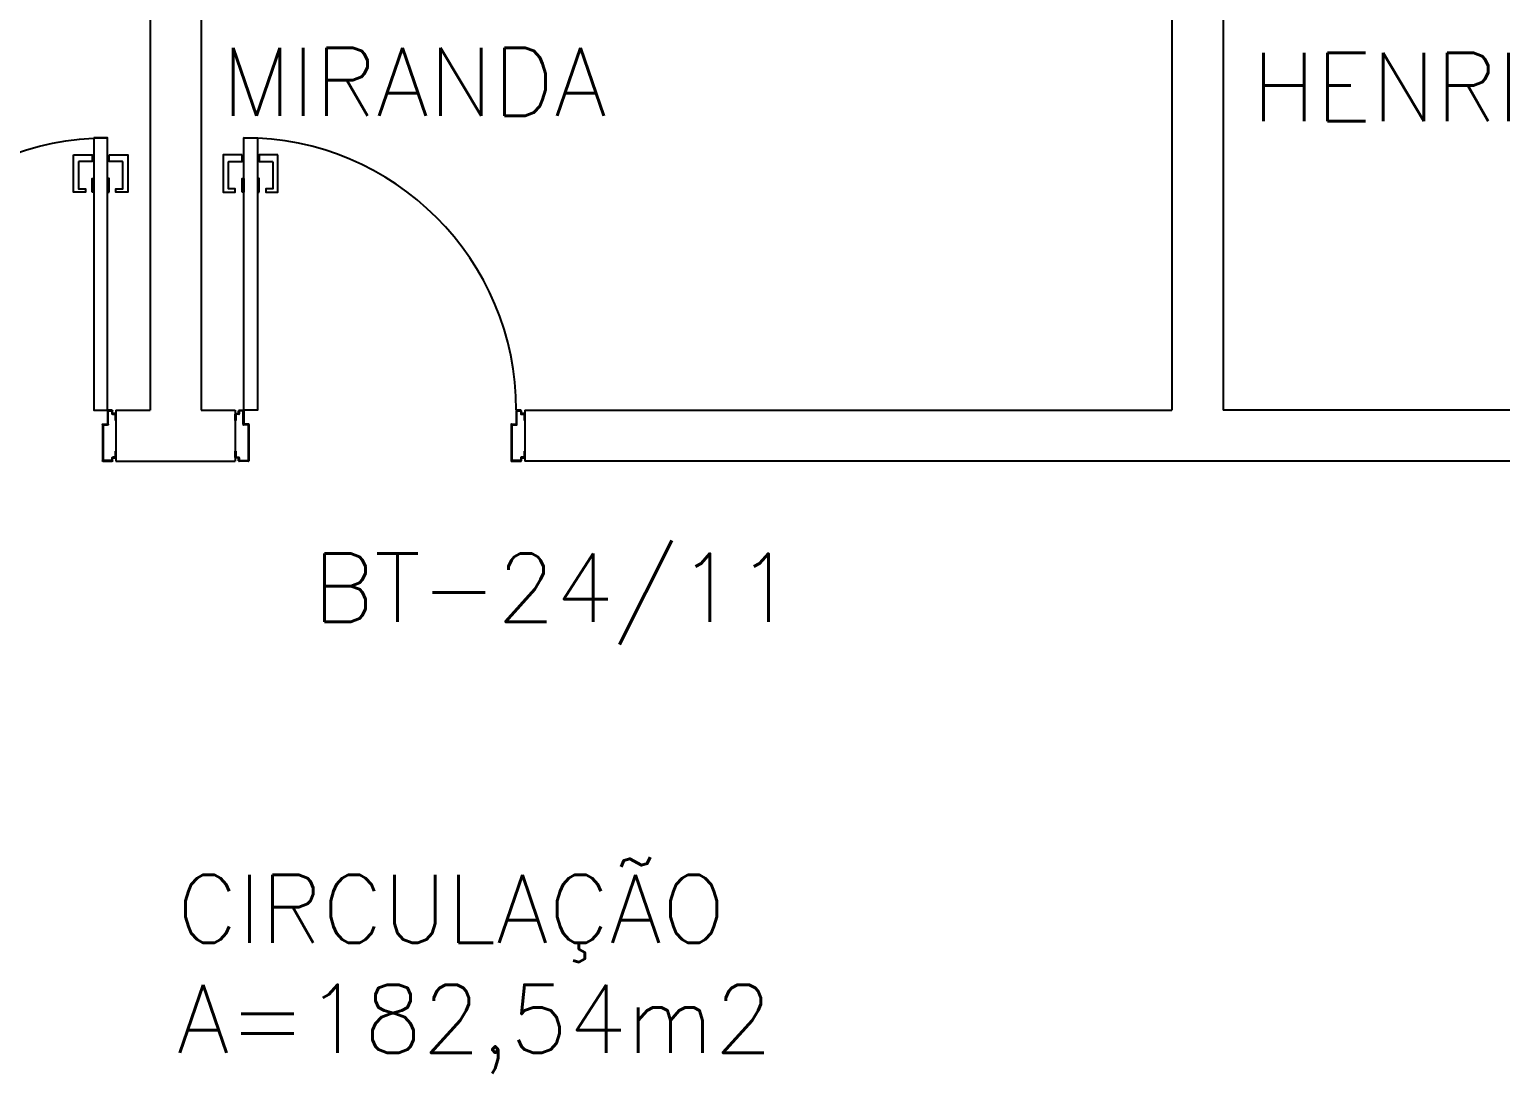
# Model space of a CAD drawing. Header units: millimetres. Extents: x 2128 to 2646, y 1972 to 2207.
# Drawn here: x 2397.607 to 2401.926, y 2019.967 to 2023.033 of the extents above; entities that cross this region are included whole.
import ezdxf

# ---------------------------------------------------------------- set-up
doc = ezdxf.new("R2010")
doc.units = ezdxf.units.MM
for name, color, linetype in [('AR-ALV', 2, 'Continuous'), ('AR-PORTA', 1, 'Continuous'), ('AR-TXTCONG', 2, 'Continuous'), ('ENDEREÇO', 2, 'Continuous'), ('maçaneta', 1, 'Continuous'), ('mov', 1, 'Continuous'), ('PM-PERFIL U-C', 2, 'Continuous'), ('pm1', 2, 'Continuous'), ('TEXTO', 2, 'Continuous'), ('Área', 2, 'Continuous')]:
    doc.layers.add(name, color=color, linetype=linetype)
doc.styles.add('S16', font='simplex.shx', dxfattribs={"width": 1.1, "height": 0.16})
doc.styles.add('UNB-100', font='simplex.shx', dxfattribs={"height": 0.2})
doc.styles.add('UNB1-100', font='simplex.shx', dxfattribs={"height": 0.2})

# ---------------------------------------------------------------- blocks, each defined once
blk = doc.blocks.new('PM3')
at = {"layer": 'maçaneta'}
for points in [[(0.02, 0.825), (-0.035, 0.825), (-0.035, 0.715), (0, 0.715), (0, 0.725), (-0.02, 0.725), (-0.02, 0.8035, -0.414214), (-0.0185, 0.805), (0.02, 0.805)], [(0.125, 0.825), (0.07, 0.825), (0.07, 0.805), (0.1085, 0.805, -0.414214), (0.11, 0.8035), (0.11, 0.725), (0.09, 0.725), (0.09, 0.715), (0.125, 0.715)]]:
    blk.add_lwpolyline(points, format="xyb", close=True, dxfattribs=at)
for points in [[(0.02, 0.715), (0.02, 0.755), (0.025, 0.755), (0.025, 0.715)], [(0.07, 0.715), (0.07, 0.755), (0.065, 0.755), (0.065, 0.715)]]:
    blk.add_lwpolyline(points, close=True, dxfattribs=at)
at = {"layer": 'mov'}
blk.add_arc((0.025, 0.075), 0.8, 0, 90, dxfattribs=at)
at = {"layer": 'PM-PERFIL U-C'}
for p, q in [((0, 0.045), (0, 0.0635)), ((0.002, 0.045), (0, 0.045)), ((0.0015, 0.065), (0.01, 0.065)), ((0.002, 0.063), (0.002, 0.045)), ((0.0105, 0.063), (0.002, 0.063)), ((0.01, 0.065), (0.01, 0.0735)), ((0.0115, 0.075), (0.0235, 0.075)), ((0.012, 0.073), (0.012, 0.0645)), ((0.023, 0.073), (0.012, 0.073)), ((0.023, 0.0335), (0.023, 0.073)), ((0.025, 0.0735), (0.025, 0.034)), ((0.825, 0.0735), (0.825, 0.034)), ((0.8385, 0.075), (0.8265, 0.075)), ((0.827, 0.073), (0.838, 0.073)), ((0.827, 0.0335), (0.827, 0.073)), ((0.838, 0.073), (0.838, 0.0645)), ((0.8395, 0.063), (0.848, 0.063)), ((0.84, 0.065), (0.84, 0.0735)), ((0.8485, 0.065), (0.84, 0.065)), ((0.848, 0.063), (0.848, 0.045)), ((0.848, 0.045), (0.85, 0.045)), ((0.85, 0.045), (0.85, 0.0635)), ((0.038, 0.032), (0.0245, 0.032)), ((0.0385, 0.034), (0.025, 0.034)), ((0.038, 0.032), (0.038, -0.073)), ((0.04, 0.0325), (0.04, -0.0735)), ((0.81, 0.0325), (0.81, -0.0735)), ((0.8115, 0.034), (0.825, 0.034)), ((0.812, 0.032), (0.8255, 0.032)), ((0.812, 0.032), (0.812, -0.073)), ((0, -0.045), (0.002, -0.045)), ((0, -0.0635), (0, -0.045)), ((0.01, -0.065), (0.0015, -0.065)), ((0.002, -0.045), (0.002, -0.063)), ((0.002, -0.063), (0.0105, -0.063)), ((0.01, -0.0735), (0.01, -0.065)), ((0.0385, -0.075), (0.0115, -0.075)), ((0.012, -0.0645), (0.012, -0.073)), ((0.012, -0.073), (0.038, -0.073)), ((0.8115, -0.075), (0.8385, -0.075)), ((0.838, -0.073), (0.812, -0.073)), ((0.838, -0.0645), (0.838, -0.073)), ((0.848, -0.063), (0.8395, -0.063)), ((0.84, -0.0735), (0.84, -0.065)), ((0.84, -0.065), (0.8485, -0.065)), ((0.85, -0.045), (0.848, -0.045)), ((0.848, -0.045), (0.848, -0.063)), ((0.85, -0.0635), (0.85, -0.045))]:
    blk.add_line(p, q, dxfattribs=at)
for centre, start, end in [((0.0015, 0.0635), 90, 180), ((0.0115, 0.0735), 90, 180), ((0.0105, 0.0645), 270, 0), ((0.0235, 0.0735), 360, 90), ((0.8265, 0.0735), 90, 180), ((0.8395, 0.0645), 180, 270), ((0.8385, 0.0735), 0, 90), ((0.8485, 0.0635), 0, 90), ((0.0245, 0.0335), 180, 270), ((0.0385, 0.0325), 0, 90), ((0.8115, 0.0325), 90, 180), ((0.8255, 0.0335), 270, 0), ((0.0015, -0.0635), 180, 270), ((0.0115, -0.0735), 180, 270), ((0.0105, -0.0645), 0, 90), ((0.0385, -0.0735), 269.9386, 0), ((0.8115, -0.0735), 180, 270.0614), ((0.8395, -0.0645), 90, 180), ((0.8385, -0.0735), 270, 0), ((0.8485, -0.0635), 270, 0)]:
    blk.add_arc(centre, 0.0015, start, end, dxfattribs=at)
at = {"layer": 'pm1'}
blk.add_lwpolyline([(0.065, 0.875), (0.065, 0.075), (0.025, 0.075), (0.025, 0.875)], close=True, dxfattribs=at)

msp = doc.modelspace()

# ---------------------------------------------------------------- linework, layer by layer
at = {"layer": 'AR-ALV'}
for p, q in [((2397.9615, 2025.3651), (2397.9615, 2021.9151)), ((2398.1115, 2025.3651), (2398.1115, 2021.9151)), ((2400.9615, 2025.3651), (2400.9615, 2021.9151)), ((2401.1115, 2025.3651), (2401.1115, 2021.9151)), ((2397.8615, 2021.9151), (2397.8615, 2021.7651)), ((2397.8615, 2021.9151), (2397.9615, 2021.9151)), ((2398.1115, 2021.9151), (2398.2115, 2021.9151)), ((2398.2115, 2021.9151), (2398.2115, 2021.7651)), ((2399.0615, 2021.9151), (2399.0615, 2021.7651)), ((2399.0615, 2021.9151), (2400.9615, 2021.9151)), ((2403.1115, 2021.9151), (2401.1115, 2021.9151)), ((2397.8615, 2021.7651), (2398.2115, 2021.7651)), ((2403.1115, 2021.7651), (2399.0615, 2021.7651))]:
    msp.add_line(p, q, dxfattribs=at)

# ---------------------------------------------------------------- block references
at = {"layer": 'AR-PORTA', "xscale": -1}
msp.add_blockref('PM3', (2397.8615, 2021.8401), dxfattribs=at)
at = {"layer": 'AR-PORTA'}
msp.add_blockref('PM3', (2398.2115, 2021.8401), dxfattribs=at)

# ---------------------------------------------------------------- texts
at = {"layer": 'AR-TXTCONG', "style": 'S16'}
msp.add_text('CIRCULAÇÃO', height=0.1989, dxfattribs=at).set_placement((2398.04, 2020.3517))
at = {"layer": 'ENDEREÇO', "style": 'UNB1-100'}
msp.add_text('BT-24/11', height=0.2, dxfattribs=at).set_placement((2398.4394, 2021.294))
at = {"layer": 'TEXTO', "style": 'UNB-100'}
for s, p in [('MIRANDA', (2398.171, 2022.7794)), ('HENRIQUES', (2401.1954, 2022.7639))]:
    msp.add_text(s, height=0.2, dxfattribs=at).set_placement(p)
at = {"layer": 'Área', "style": 'UNB-100'}
msp.add_text('A=182,54m2', height=0.2, dxfattribs=at).set_placement((2398.0405, 2020.0284))

doc.saveas('drawing.dxf')
